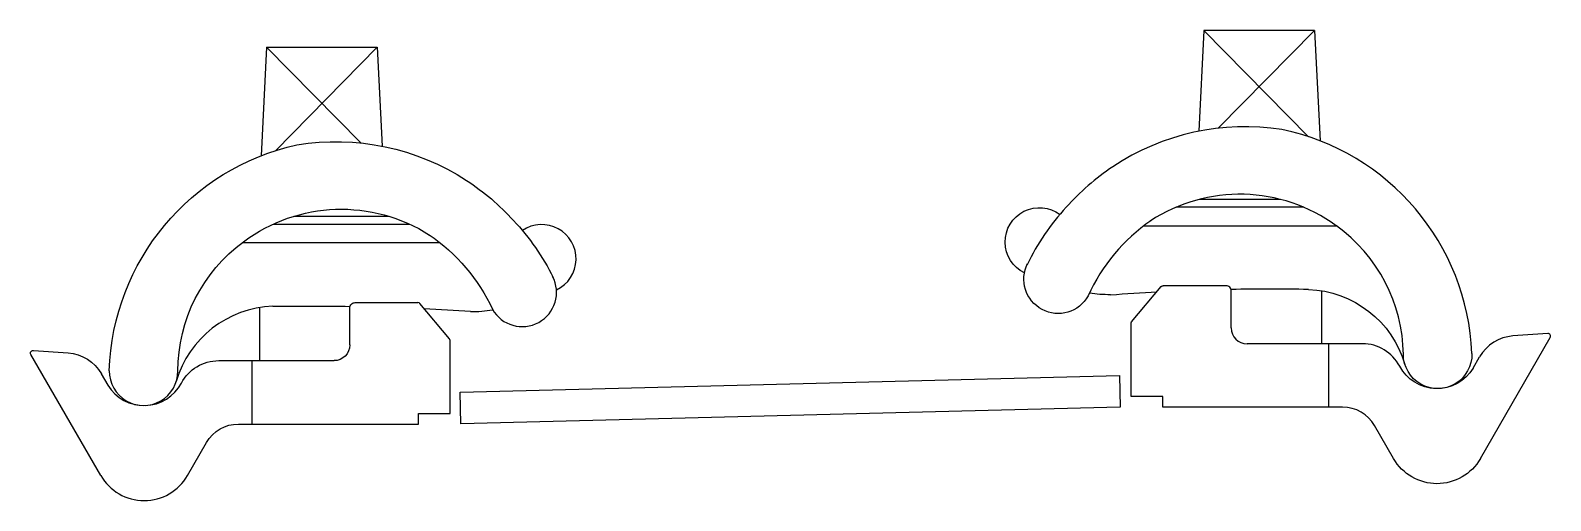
# Model space of a CAD drawing. Header units: metres. Extents: x -0.14 to 1.65, y -0.02 to 0.07.
# Drawn here: x 1.3649 to 1.6531, y -0.0161 to 0.0729 of the extents above.
import ezdxf

# ---------------------------------------------------------------- set-up
doc = ezdxf.new("R2010")
doc.units = ezdxf.units.M
doc.header["$MEASUREMENT"] = 0

msp = doc.modelspace()

# ---------------------------------------------------------------- linework, layer by layer
for p, q in [((1.587351108794899, 0.0729450937986374), (1.586396371498079, 0.05385085615866847)), ((1.608351108794899, 0.0729450937986374), (1.587351108794899, 0.0729450937986374)), ((1.607212611313445, 0.05281748301525295), (1.587351108794899, 0.0729450937986374)), ((1.608351108794899, 0.0729450937986374), (1.59006786703434, 0.05442283943320072)), ((1.608351108794899, 0.0729450937986374), (1.609396975579475, 0.05202775868813988)), ((1.409651457640646, 0.06974508910179139), (1.408624574025716, 0.04920741737364733)), ((1.409651457640646, 0.06974508910179139), (1.427530687172756, 0.05163212852353245)), ((1.409651457640646, 0.06974508910179139), (1.430651457640646, 0.06974508910179139)), ((1.411334494710913, 0.05016931375429704), (1.430651457640646, 0.06974508910179139)), ((1.430651457640646, 0.06974508910179139), (1.431587593903292, 0.05102286224220661)), ((1.601850299935131, 0.04094509379863739), (1.586480004613009, 0.04094509379863739)), ((1.414843690295585, 0.03774508910179138), (1.432870918431381, 0.03774508910179138)), ((1.60629422649271, 0.03944148233372398), (1.582036078055431, 0.03944148233372398)), ((1.410888857714405, 0.03624147763687798), (1.436825751012562, 0.03624147763687798)), ((1.575954223860577, 0.03594509379863739), (1.612451332985864, 0.03594509379863739)), ((1.442534742172212, 0.03274508910179139), (1.405072953424036, 0.03274508910179139)), ((1.573661705648394, 0.0177387623667717), (1.579267706280441, 0.02442176167964935)), ((1.591544706364961, 0.02459976034164429), (1.579650706296654, 0.02459976165294647)), ((1.592544705485792, 0.01659976028203964), (1.59254470623085, 0.02359976028203964)), ((1.609651108799369, 0.02354534076452255), (1.609651108799369, 0.01359975839957842)), ((1.408351457636176, 0.02034533606767654), (1.408351457636176, 0.01039975370273242)), ((1.425457860949753, 0.01339975558519363), (1.425457860204695, 0.02039975558519364)), ((1.426457860070585, 0.02139975564479828), (1.438351860138892, 0.02139975695610047)), ((1.444340860787152, 0.01453875766992569), (1.438734860155104, 0.02122175698280335)), ((1.573544704137237, 0.003599762427806854), (1.57354470558265, 0.01741776238679886)), ((1.639771702861281, -0.008150244545936585), (1.653013705333562, 0.01478575389385223)), ((1.652545705398412, 0.01553475384712219), (1.645948705335946, 0.01507675467729569)), ((1.378230863574265, -0.01135024924278259), (1.364988861101983, 0.01158574919700623)), ((1.365456861037134, 0.01233474915027618), (1.372053861099599, 0.01187674998044968)), ((1.444457862298308, 0.000399757730960846), (1.444457860852896, 0.01421775768995285)), ((1.617411411149295, 0.01359975759983063), (1.595544705228765, 0.0135997599363327)), ((1.611038387818129, 0.001599758195877075), (1.611038389077277, 0.01359975819587708)), ((1.400591155286251, 0.01039975290298462), (1.422457861206781, 0.01039975523948669)), ((1.406964178617416, -0.001600246500968933), (1.406964177358268, 0.01039975349903107)), ((1.638392704678567, 0.008964755403995514), (1.639624704895408, 0.0110987551689148)), ((1.379609861756979, 0.005764750707149506), (1.378377861540137, 0.007898750472068786)), ((1.579544704137237, 0.003599761712551117), (1.573544704137237, 0.003599762427806854)), ((1.579544703928621, 0.001599761712551117), (1.579544704137237, 0.003599761712551117)), ((1.438457862298308, 0.0003997570157051086), (1.444457862298308, 0.000399757730960846)), ((1.438457862506924, -0.001600242984294891), (1.438457862298308, 0.0003997570157051086)), ((1.611038387818129, 0.001599758195877075), (1.579544703928621, 0.001599761712551117)), ((1.613647192803856, 0.00159975790977478), (1.579544703988226, 0.001599761664867401)), ((1.40435537363169, -0.001600246787071228), (1.43845786244732, -0.001600243031978607)), ((1.406964178617416, -0.001600246500968933), (1.438457862506924, -0.001600242984294891)), ((1.623317702947052, -0.008150242936611176), (1.619709703562648, -0.001900242638587952)), ((1.394684863488494, -0.01135024763345719), (1.398292862872897, -0.005100247335433961))]:
    msp.add_line(p, q)
at = {"flags": 128}
for points in [[(1.379852929753427, 0.008490017595314455, -0.3433214452593304), (1.415432888145614, 0.05127041290587165, -0.1873443456574791), (1.447588928658084, 0.04452539507346649)], [(1.638163322058163, 0.0117557396626651, 0.3433214452593304), (1.602159918231003, 0.05418038550651145, 0.1873443456574791), (1.570072506150317, 0.0471160955235518)]]:
    msp.add_lwpolyline(points, format="xyb", dxfattribs=at)
msp.add_lwpolyline([(1.57148099201992, 0.001574303504356794), (1.446520653216341, -0.001574303504356794), (1.446369520079922, 0.004423792758212221), (1.571329858883501, 0.00757239976692581)], close=True, dxfattribs=at)
for centre, radius, start, end in [((1.595473725696285, 0.009031871125588805), 0.04577805262805445, 123.7022899605612, 138.3662888512135), ((1.594165152274071, 0.01091280275342724), 0.03099999999994371, 53.84383006002149, 123.2086056155431), ((1.59415924201788, 0.009027181060371368), 0.04480729342915666, 137.2450347510917, 154.1386757417734), ((1.46183724972719, 0.02967920480250396), 0.006500000000000007, 295.3791544943574, 124.3582481437123), ((1.59704197123969, 0.008378807757300093), 0.03470725018837092, 124.6977401132063, 155.6714561305917), ((1.594800700326821, 0.01123507746698378), 0.03036634964455291, 0.6414147442288081, 54.41885714764637), ((1.458139717568866, 0.02334330119296501), 0.006499999999999998, 209.5878529768886, 27.65377062706855), ((1.591544706215949, 0.02359976034164429), 0.001, 359.9999939527501, 89.99999395275017), ((1.60008761254695, -0.4102200604748818), 0.4341695865277911, 89.06564682092441, 90.99561232458154), ((1.4115297567696, 0.0009243864548880084), 0.01977960997719187, 92.01283544033211, 163.7563326625545), ((1.438351688514767, 0.02089975689649582), 0.0005, 39.99665601783118, 90.00000601783117), ((1.417914953888596, -0.4134200651717278), 0.4341695865277911, 85.98231429018671, 87.1453489073351), ((1.448341198929787, 0.04568253617762603), 0.02600000000000003, 269.9861036347713, 279.2897318844031), ((1.443957860867797, 0.01421778457164764), 0.0005, 6.047249816755364e-06, 39.99754771391648), ((1.595544705485792, 0.01659975998401642), 0.003000000000000002, 179.9999939527502, 269.9999939527502), ((1.646553339315446, 0.007099754559993744), 0.008000000000000005, 94.33456895275019, 150.004246730528), ((1.652580805344374, 0.01503588114976883), 0.0005000000000000001, 330.0001186319565, 93.97049363195656), ((1.61741141031483, 0.005599757599830627), 0.008, 27.95318006386129, 89.99999395275019), ((1.386457861329733, 0.009899751472473146), 0.008, 211.0548810472498, 332.0468199361387), ((1.386352315076794, 0.00840063270640021), 0.006500000000000001, 179.2120714543059, 0.5368371613567692), ((1.613647192006798, -0.005400242042541505), 0.007000000000000009, 29.99926618609196, 89.99999396386974), ((1.386457863371192, -0.00660025144815445), 0.009500000000000007, 210.0000101972004, 329.9999990860892)]:
    msp.add_arc(centre, radius, start, end)
at = {"extrusion": (0, 0, -1)}
for centre, radius, start, end in [((-1.422567490534177, 0.006190584044474236), 0.04577805262805441, 123.1328063663248, 137.7968052569771), ((-1.423857304363483, 0.008084428936658514), 0.03099999999994371, 53.27434646578509, 122.6391220213067), ((-1.556165316708355, 0.03287920949934996), 0.006500000000000007, 295.7316353265911, 127.0710229203133), ((-1.423881955899064, 0.006198959127235867), 0.04480729342915664, 136.6755511568553, 153.569192147537), ((-1.423218584550817, 0.008400370892164211), 0.0303663496445529, 0.07193114999241183, 53.84937355340998), ((-1.421005813381869, 0.005521965828028624), 0.03470725018837093, 124.1282565189699, 155.1019725363553), ((-1.55973277146617, 0.02583018153181329), 0.006500000000000001, 209.0183693826522, 27.0842870328321), ((-1.569661367505758, 0.04888254087447204), 0.02600000000000003, 269.9861036347713, 278.8637184586734), ((-1.60008761254695, -0.4102200604748818), 0.4341695865277911, 85.98231429018671, 87.1453489073351), ((-1.579650877920778, 0.02409976159334183), 0.0005, 39.99665601783118, 90.00000601783117), ((-1.606472809665945, 0.004124391151734017), 0.01977960997719187, 92.01283544033211, 163.7563326625545), ((-1.417914953888596, -0.4134200651717278), 0.4341695865277911, 89.06564682092441, 90.99561232458154), ((-1.426457860219596, 0.02039975564479828), 0.001, 359.9999939527501, 89.99999395275017), ((-1.574044705567749, 0.01741778926849365), 0.0005, 6.047249816755364e-06, 39.99754771391648), ((-1.365421761091171, 0.01183587645292282), 0.0005000000000000001, 330.0001186319565, 93.97049363195656), ((-1.3714492271201, 0.003899749863147736), 0.008000000000000005, 94.33456895275019, 150.004246730528), ((-1.422457860949753, 0.01339975528717041), 0.003000000000000002, 179.9999939527502, 269.9999939527502), ((-1.631665146186675, 0.0116017604976485), 0.006500000000000001, 178.6425878600695, 359.9673535671203), ((-1.400591156120716, 0.002399752902984619), 0.008, 27.95318006386129, 89.99999395275019), ((-1.631544705105813, 0.01309975616931915), 0.008, 211.0548810472498, 332.0468199361387), ((-1.404355374428747, -0.008600246739387512), 0.007000000000000009, 29.99926618609196, 89.99999396386974), ((-1.631544703064354, -0.003400246751308441), 0.009500000000000007, 210.0000101972004, 329.9999990860892)]:
    msp.add_arc(centre, radius, start, end, dxfattribs=at)

doc.saveas('drawing.dxf')
